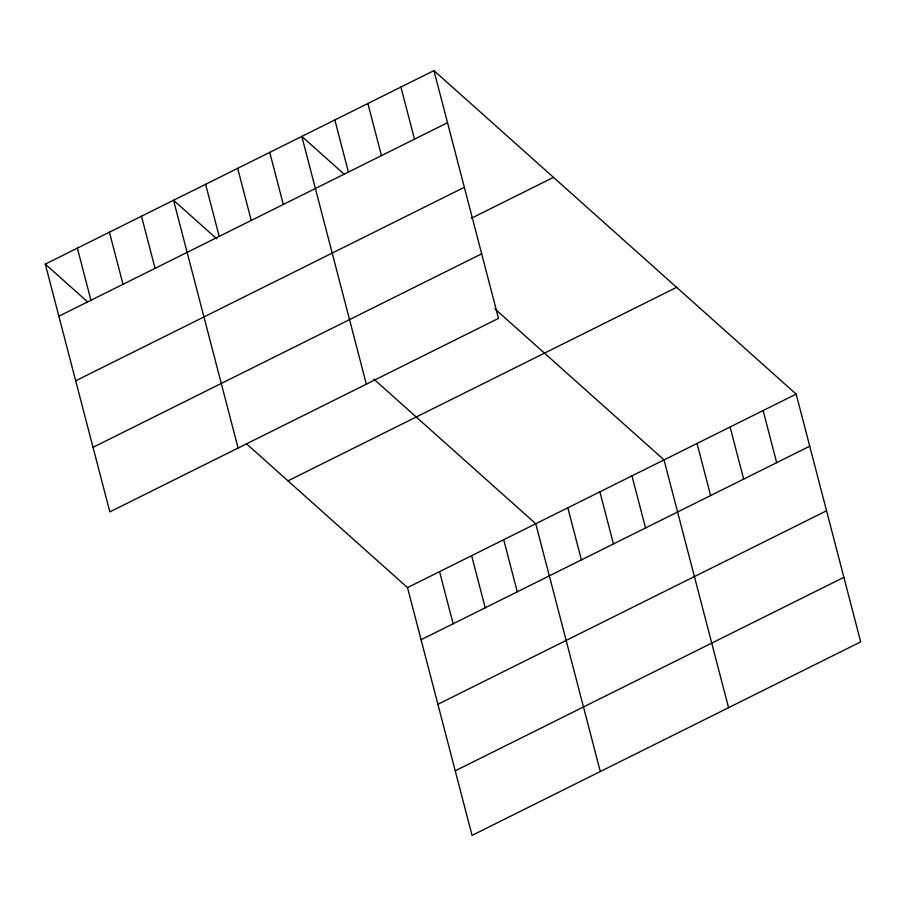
<?xml version="1.0" encoding="UTF-8"?>
<svg xmlns="http://www.w3.org/2000/svg" width="906" height="906" viewBox="0 0 906 906"><rect width="100%" height="100%" fill="white"/><g stroke="black" fill="none" stroke-linecap="round" stroke-linejoin="round"><path stroke-width="1.36" d="M433.951 70.611L498.493 318.391L109.841 511.89L45.3 264.11L433.951 70.611L796.159 394.11L860.7 641.89L472.049 835.389L407.507 587.609L246.579 443.883M58.867 316.228L447.53 122.718M75.696 380.792L464.348 187.293M471.505 218.176L553.475 177.361M93.024 447.326L481.675 253.816M287.983 480.86L676.635 287.349M407.507 587.609L796.159 394.11M421.075 639.715L809.726 446.216M437.904 704.29L826.555 510.78M455.231 770.825L843.882 577.315M343.997 174.077L301.811 136.398L366.352 384.178M494.812 308.776L664.019 459.897L728.56 707.677M216.749 238.833L173.556 200.26L238.097 448.04M373.804 379.104L535.763 523.759L600.304 771.538M45.3 264.11L87.486 301.789M763.124 410.554L776.691 462.66M730.089 426.998L743.656 479.115M697.054 443.453L710.621 495.559M631.958 475.865L645.525 527.971M599.885 491.833L613.464 543.94M567.824 507.79L581.403 559.897M400.916 87.055L414.495 139.162M503.702 539.716L517.269 591.822M367.881 103.511L381.46 155.617M471.63 555.684L485.208 607.79M334.846 119.954L348.414 172.061M439.569 571.652L453.147 623.758M269.75 152.367L283.318 204.473M237.678 168.335L251.256 220.441M205.617 184.292L219.195 236.398M141.495 216.228L155.062 268.335M109.422 232.185L123.001 284.291M77.361 248.153L90.94 300.26"/></g></svg>
